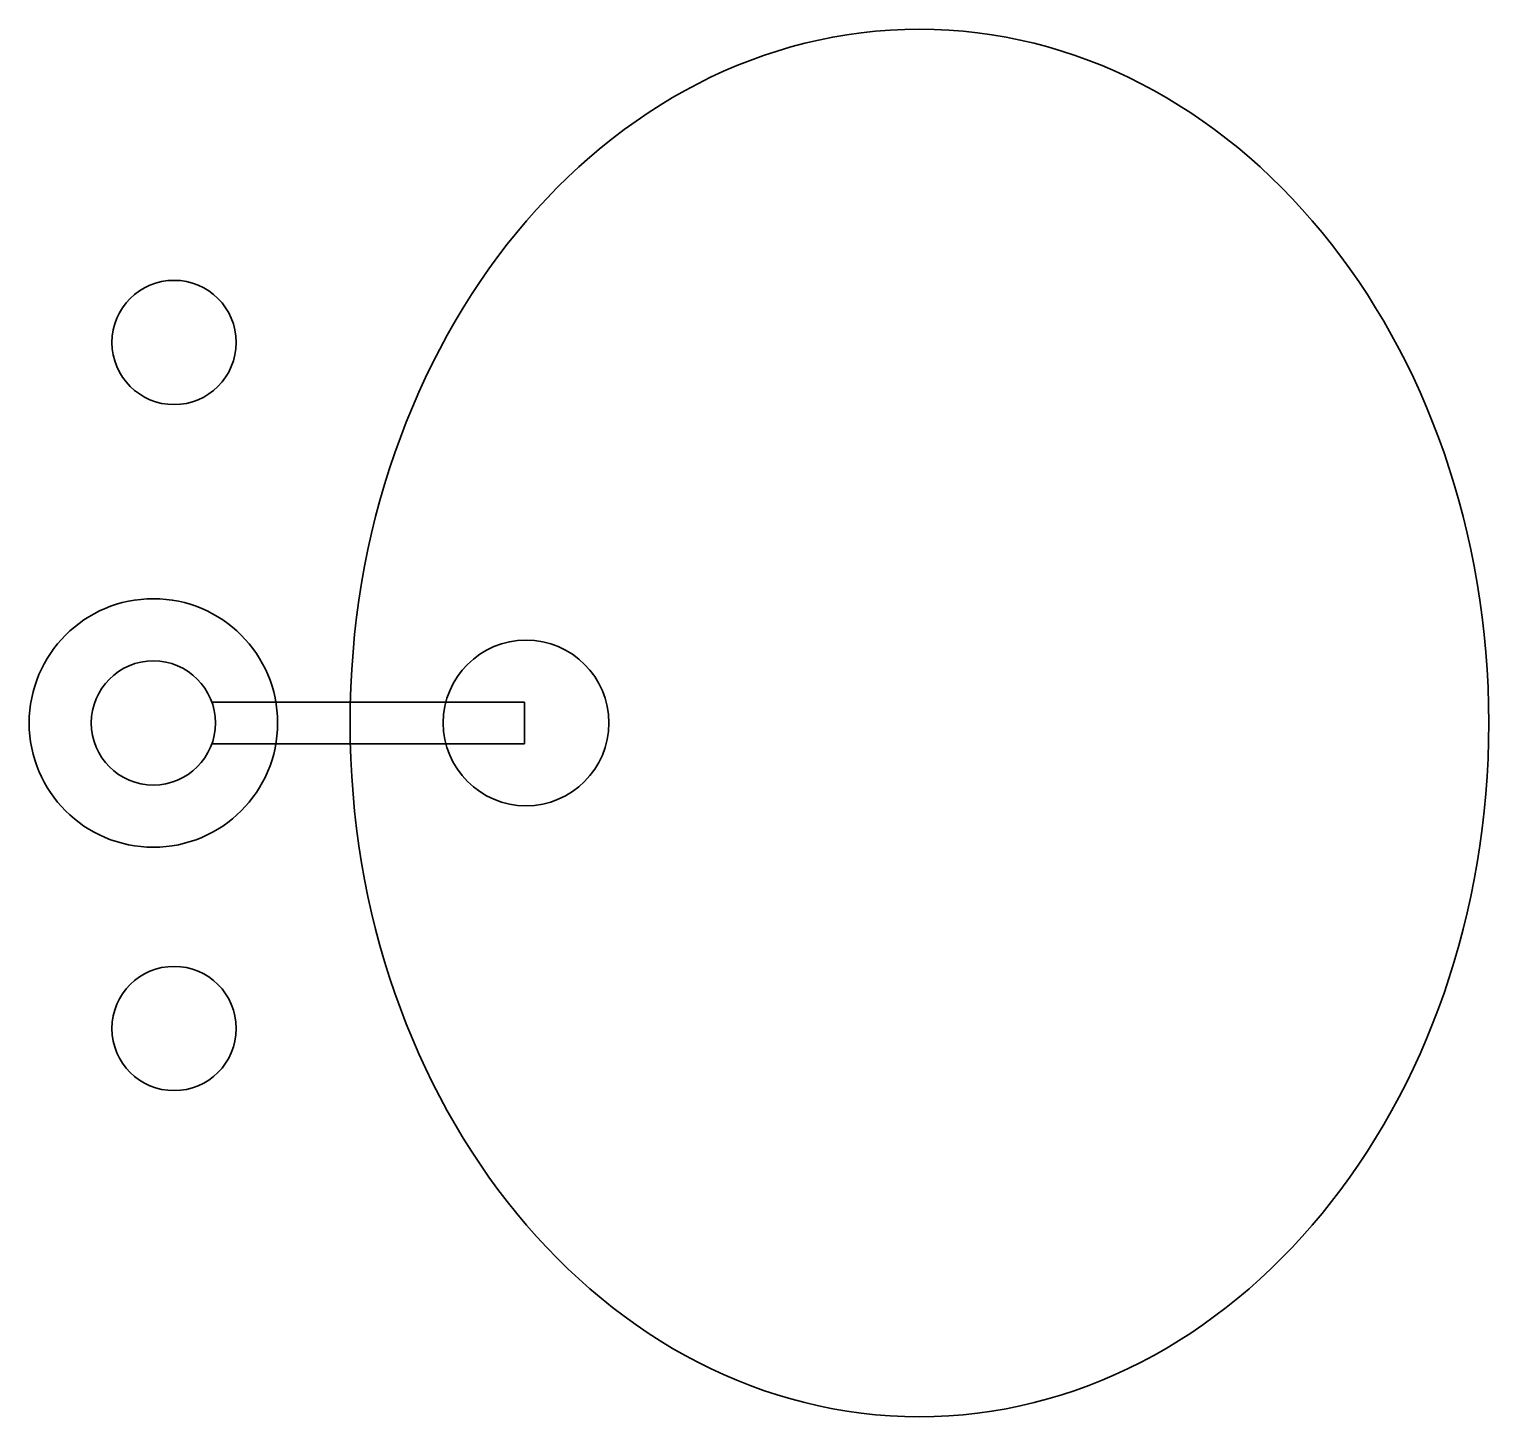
# Model space of a CAD drawing. Header units: inches. Extents: x 57.9 to 75.5, y -460.6 to -443.9.
import ezdxf

# ---------------------------------------------------------------- set-up
doc = ezdxf.new("R2010")
doc.units = ezdxf.units.IN
doc.header["$MEASUREMENT"] = 0
doc.layers.get('0').update_dxf_attribs({"color": 2, "lineweight": 9})

msp = doc.modelspace()

# ---------------------------------------------------------------- linework, layer by layer
at = {"lineweight": 30}
for p, q in [((60.12, -451.979), (63.895, -451.979)), ((63.895, -451.979), (63.895, -452.479)), ((60.12, -452.479), (63.895, -452.479))]:
    msp.add_line(p, q, dxfattribs=at)
for centre, radius in [((59.662, -447.636), 0.75), ((59.412, -452.229), 1.5), ((63.912, -452.229), 1), ((59.412, -452.229), 0.75), ((59.662, -455.917), 0.75)]:
    msp.add_circle(centre, radius, dxfattribs=at)
msp.add_ellipse((68.662, -452.229), major_axis=(0, -8.375), ratio=0.820896, dxfattribs=at)

doc.saveas('drawing.dxf')
